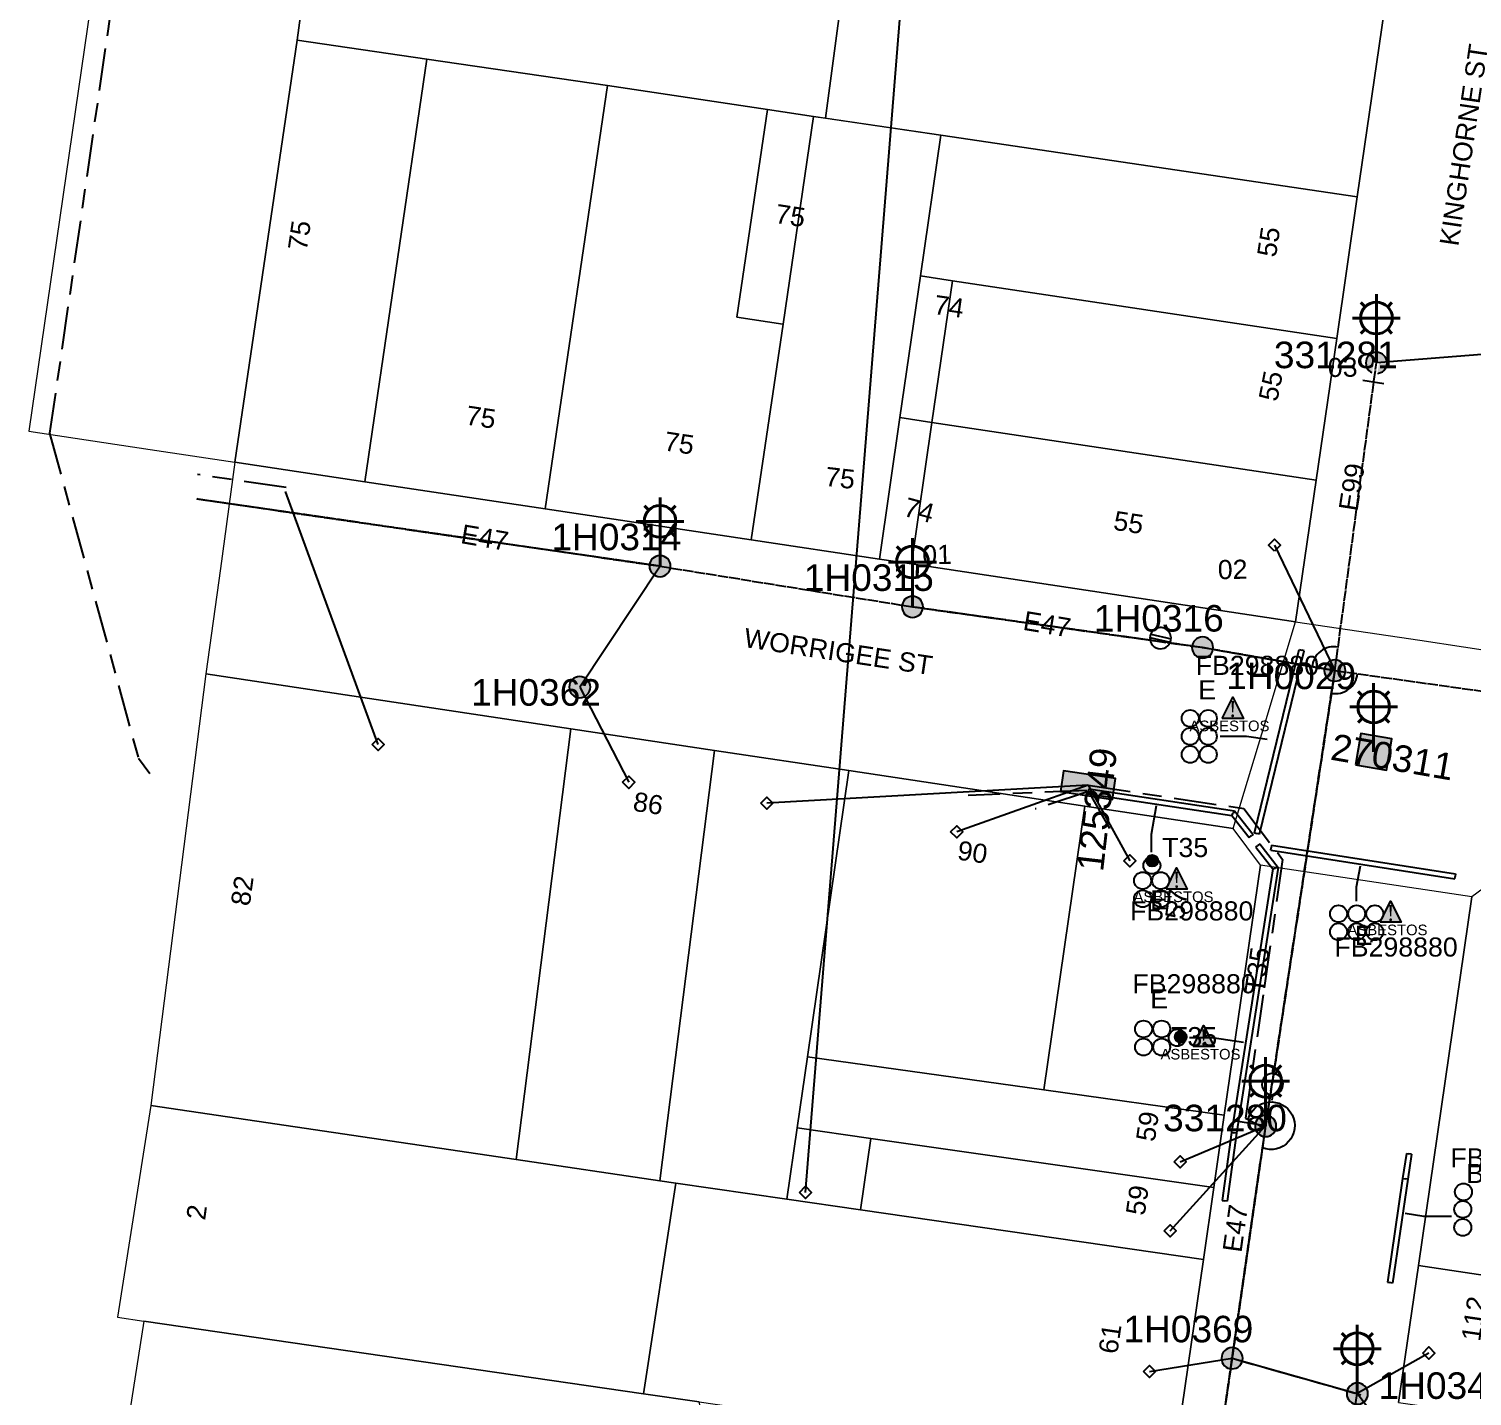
# Model space of a CAD drawing. Header units: metres. Extents: x 280709 to 281347, y 6137535 to 6138306.
# Drawn here: x 280757.7 to 280893.6, y 6137952.8 to 6138081.5 of the extents above; entities that cross this region are included whole.
import ezdxf
from ezdxf.enums import TextEntityAlignment as Align

# ---------------------------------------------------------------- set-up
doc = ezdxf.new("R2010")
doc.units = ezdxf.units.M
for name, pattern in [('Cable Exist OH', [1, 1, 0]), ('Cable Exist UG', [8.2, 4, -1.2, 1.8, -1.2]), ('DASHED', [0.75, 0.5, -0.25])]:
    doc.linetypes.add(name, pattern=pattern)
doc.layers.get('0').update_dxf_attribs({"color": 6})
for name, color, linetype in [('_User DUCT CONFIGS', 7, 'Continuous'), ('Duct_SP_EXT', 7, 'Continuous'), ('Equip_SP_LV_EXT', 7, 'Continuous'), ('Equip_SP_SL_EXT', 7, 'Continuous'), ('Mains_LV_EXT', 7, 'Continuous'), ('Mains_SL_EXT', 7, 'Continuous'), ('Services_SP_EXT', 7, 'Continuous'), ('SupportsOH_SP_TR_HV_LV_SL_EXT', 7, 'Continuous'), ('SupportsUG_SP_LV_EXT', 7, 'Continuous'), ('SupportsUG_SP_LV_SL_EXT', 7, 'Continuous'), ('Trench_SP_EXT', 7, 'Continuous')]:
    doc.layers.add(name, color=color, linetype=linetype)
for name, color, linetype, lineweight in [('Cadastre Buildings_SP_EXT', 9, 'Continuous', 5), ('Cadastre Land Parcels_SP_EXT', 9, 'Continuous', 5), ('Cadastre Roads_SP_EXT', 9, 'Continuous', 5)]:
    doc.layers.add(name, color=color, linetype=linetype, lineweight=lineweight)
doc.layers.add('UNKNOWN_FEATURES', color=1, linetype='DASHED', plot=False)
doc.styles.add('COLUMN_LABEL', font='arial.ttf')
doc.styles.add('iecARIAL', font='arial.ttf', dxfattribs={"height": 2})
doc.styles.add('iecNAME', font='times.ttf')
doc.styles.add('POLE_LABEL', font='arial.ttf')
doc.styles.get("Standard").update_dxf_attribs({"font": 'arial.ttf'})

# ---------------------------------------------------------------- blocks, each defined once
blk = doc.blocks.new('COLUMN_EXT')
blk.add_hatch(color=256).paths.add_polyline_path([(-1.49, 1.48), (-1.49, -1.49), (1.48, -1.49), (1.48, 1.48)])
blk.add_lwpolyline([(-1.49, -1.49), (1.48, -1.49), (1.48, 1.48), (-1.49, 1.48)], close=True)
for tag, height, style, flags, p in [('ASSET_NUM', 2.5, 'COLUMN_LABEL', 8, (2, 2)), ('STRUCTURE_PLANT_NUMBER', 0.2, 'POLE_LABEL', 9, (1.81, 0.03)), ('STREET_CODE', 0.2, 'COLUMN_LABEL', 9, (1.81, -0.2))]:
    blk.add_attdef(tag, text='', height=height, dxfattribs=dict(style=style, flags=flags)).set_placement(p, align=Align.MIDDLE_LEFT)
at = {"flags": 9}
for tag, p in [('COLUMN_TYPE', (1.81, -0.4)), ('OWNED_BY', (1.81, -0.6)), ('STATE', (1.81, -0.8)), ('USAGE', (1.81, -1)), ('LEGEND', (1.81, -1.2)), ('LOCATION', (1.81, -1.4)), ('STREETNAME', (1.81, -1.6)), ('SUBURB', (1.81, -1.8)), ('NOTES', (1.81, -2))]:
    blk.add_attdef(tag, text='', height=0.2, dxfattribs=at).set_placement(p, align=Align.MIDDLE_LEFT)
at = {"flags": 1}
blk.add_attdef('Z', (1.81, -2.35), '', height=0.2, dxfattribs=at)
blk = doc.blocks.new('PILLAR_EXT')
blk.add_hatch(color=256).paths.add_polyline_path([(-2.475, 0.99), (-2.475, -0.99), (2.475, -0.99), (2.475, 0.99)])
blk.add_lwpolyline([(-2.475, -0.99), (2.475, -0.99), (2.475, 0.99), (-2.475, 0.99)], close=True)
at = {"style": 'iecARIAL', "flags": 8}
blk.add_attdef('ASSET_NUM', (1.5, 3.5), '', height=2.5, dxfattribs=at)
for tag, p, flags in [('OWNED_BY', (0, -0.2), 9), ('STATE', (0, -0.4), 9), ('SUPPORT_TYPE', (0, -0.6), 9), ('USAGE', (0, -0.8), 9), ('LEGEND', (0, -1), 9), ('LOCATION', (0, -1.2), 9), ('NOTES', (0, -1.4), 9), ('STREETNAME', (0, -1.8), 9), ('SUBURB', (0, -2), 1), ('PARENT', (0, -1.6), 9)]:
    blk.add_attdef(tag, p, '', height=0.2, dxfattribs=dict(flags=flags))
blk = doc.blocks.new('DUCT_EXT')
blk.add_circle((0, 0.8), 0.8)
at = {"flags": 1}
blk.add_attdef('Z', (0, 0), '', height=0.2, dxfattribs=at)
at = {"flags": 9}
for tag, p in [('DUCT_CODE', (0, 0)), ('XSECT_TYPE', (0, -0.2)), ('STATE', (0, -0.6)), ('FB_REFERENCE', (0, -0.4)), ('NOTES', (0, -0.8))]:
    blk.add_attdef(tag, text='', height=0.2, dxfattribs=at).set_placement(p, align=Align.MIDDLE_LEFT)
blk = doc.blocks.new('LV_OH_LINKS_OPEN_EXT')
for p, q in [((-0.17, 4.97), (-0.17, 5.46)), ((0.17, 4.97), (0.17, 5.46)), ((-0.17, 3), (-0.17, 2.5)), ((0.17, 3), (0.17, 2.5))]:
    blk.add_line(p, q)
blk.add_lwpolyline([(0, 2.99, 1), (0, 4.98, 1)], format="xyb", close=True)
at = {"flags": 9}
for tag, p in [('ACTUAL_STATUS', (0, 0)), ('CONSTRUCTED_VOLTAGE', (0, -0.2)), ('OPERATING_VOLTAGE', (0, -0.6)), ('ORIENTATION', (0, -0.8)), ('OWNED_BY', (0, -1)), ('STATE', (0, -1.2)), ('SWITCH_TYPE', (0, -1.4)), ('NO_PHASES', (0, -0.4)), ('USAGE', (0, -1.6)), ('LEGEND', (0, -1.8)), ('NOTES', (0, -2))]:
    blk.add_attdef(tag, text='', height=0.2, dxfattribs=at).set_placement(p, align=Align.MIDDLE_LEFT)
at = {"flags": 1}
blk.add_attdef('Z', (0, 0), '', height=0.2, dxfattribs=at)
blk = doc.blocks.new('LV_OH_LINKS_CLOSED_EXT')
for p, q in [((-0.17, 4.97), (-0.17, 3)), ((0.17, 4.97), (0.17, 3))]:
    blk.add_line(p, q)
blk.add_lwpolyline([(0, 2.99, 1), (0, 4.98, 1)], format="xyb", close=True)
at = {"flags": 9}
for tag, p in [('ACTUAL_STATUS', (0, 0)), ('CONSTRUCTED_VOLTAGE', (0, -0.2)), ('OPERATING_VOLTAGE', (0, -0.6)), ('ORIENTATION', (0, -0.8)), ('OWNED_BY', (0, -1)), ('STATE', (0, -1.2)), ('SWITCH_TYPE', (0, -1.4)), ('NO_PHASES', (0, -0.4)), ('USAGE', (0, -1.6)), ('NOTES', (0, -1.8))]:
    blk.add_attdef(tag, text='', height=0.2, dxfattribs=at).set_placement(p, align=Align.MIDDLE_LEFT)
at = {"flags": 1}
blk.add_attdef('Z', (0, 0), '', height=0.2, dxfattribs=at)
blk = doc.blocks.new('SL_LANTERN_EXT')
at = {"lineweight": 40}
for p, q in [((-1.46, 5.68), (-1.06, 5.28)), ((0, 1.97), (0, 6.47)), ((1.46, 5.68), (1.06, 5.28)), ((-2.25, 4.22), (2.25, 4.22)), ((-1.46, 2.76), (-1.06, 3.16)), ((0, 0), (0, 2.72)), ((1.46, 2.76), (1.06, 3.16))]:
    blk.add_line(p, q, dxfattribs=at)
blk.add_circle((0, 4.22), 1.5, dxfattribs=at)
at = {"style": 'iecARIAL', "flags": 9}
blk.add_attdef('ASSET_NUM', (1.5, 1.5), '', height=2.5, dxfattribs=at)
for tag, p, height, flags in [('CONSTRUCTED_VOLTAGE', (0.98, -0.65), 0.2, 9), ('CONTROL_TYPE', (0.98, -0.85), 0.2, 9), ('LANTERN_PURPOSE', (0.98, -1.05), 0.2, 9), ('LANTERN_TYPE', (0.98, -1.25), 0.2, 9), ('NO_PHASES', (0.98, -1.45), 0.2, 9), ('LNUMBER', (2.18, -3.25), 2.5, 8), ('OPERATING_VOLTAGE', (0.98, -1.65), 0.2, 9), ('ORIENTATION', (0.98, -1.85), 0.2, 9), ('OWNED_BY', (0.98, -2.05), 0.2, 9), ('STATE', (0.98, -2.25), 0.2, 9), ('USAGE', (0.98, -2.45), 0.2, 9), ('CEXIST', (0.98, -2.65), 0.2, 9), ('CNEW', (0.98, -2.85), 0.2, 9), ('CNUMBER', (0.98, -3.05), 0.2, 9), ('CREMOVE', (0.98, -3.25), 0.2, 9), ('CREPLACE', (0.98, -3.45), 0.2, 9), ('LKINGHEIGHT', (0.98, -3.65), 0.2, 9), ('LBRACKET', (0.98, -3.85), 0.2, 9), ('LBRACKETVOCAB', (0.98, -4.05), 0.2, 9), ('LCATEGORY', (0.98, -4.25), 0.2, 9), ('LCHARGE1', (0.98, -4.45), 0.2, 9), ('LCHARGE1PERCENT', (0.98, -4.65), 0.2, 9), ('LCHARGE2', (0.98, -4.85), 0.2, 9), ('LCHARGE2PERCENT', (0.98, -5.05), 0.2, 9), ('LCHARGE3', (0.98, -5.25), 0.2, 9), ('LCHARGE3PERCENT', (0.98, -5.45), 0.2, 9), ('LEXIST', (0.98, -5.65), 0.2, 9), ('LLAMP', (0.98, -5.85), 0.2, 9), ('LLAMPVOCAB', (0.98, -6.05), 0.2, 9), ('LMAST', (0.98, -6.25), 0.2, 9), ('LMASTVOCAB', (0.98, -6.45), 0.2, 9), ('LNEW', (0.98, -6.65), 0.2, 9), ('LANTNUMBER', (0.98, -6.85), 0.2, 9), ('LOUTREACH', (0.98, -7.25), 0.2, 9), ('LOUTREACHVOCAB', (0.98, -7.45), 0.2, 9), ('LRATECODE', (0.98, -7.65), 0.2, 9), ('LREMOVE', (0.98, -7.85), 0.2, 9), ('LREPLACE', (0.98, -8.05), 0.2, 9), ('LTYPE', (0.98, -8.25), 0.2, 9), ('STREETNAME', (0.98, -9.25), 0.2, 9), ('SUBURB', (0.98, -9.45), 0.2, 1), ('LTYPEVOCAB', (0.98, -8.45), 0.2, 9), ('LEGEND', (0.98, -8.65), 0.2, 9), ('LOCATION', (0.98, -8.85), 0.2, 9), ('NOTES', (0.98, -9.05), 0.2, 9)]:
    blk.add_attdef(tag, p, '', height=height, dxfattribs=dict(flags=flags))
blk = doc.blocks.new('CCP_EXT')
at = {"flags": 9}
for tag, p in [('LEGEND', (0, -1.4)), ('STATE', (0, -1.8)), ('LIFE_SUPPORT', (0, -1.6)), ('NOTES', (0, -2))]:
    blk.add_attdef(tag, text='', height=0.2, dxfattribs=at).set_placement(p, align=Align.MIDDLE_LEFT)
blk.add_wipeout([(0, 0.57), (0.57, 0), (0, -0.57), (-0.57, 0)])
blk.add_lwpolyline([(-0.57, 0), (0, 0.57), (0.57, 0), (0, -0.57), (-0.57, 0)])
at = {"flags": 1}
blk.add_attdef('Z', (0, 0), '', height=0.2, dxfattribs=at)
at = {"flags": 9}
for tag, p in [('CCP_TYPE', (0, 0)), ('CONSTRUCTED_VOLTAGE', (0, -0.2)), ('OPERATING_VOLTAGE', (0, -0.6)), ('ORIENTATION', (0, -0.8)), ('OWNED_BY', (0, -1)), ('NO_PHASES', (0, -0.4)), ('USAGE', (0, -1.2))]:
    blk.add_attdef(tag, text='', height=0.2, dxfattribs=at).set_placement(p, align=Align.MIDDLE_LEFT)
blk = doc.blocks.new('POLE_EXT')
blk.add_hatch(color=256).paths.add_polyline_path([(-1, 0, 1), (1, 0, 1)])
blk.add_lwpolyline([(-1, 0, 1), (1, 0, 1)], format="xyb", close=True)
for tag, height, flags, p in [('pNumber', 2.5, 8, (-17.84, 2.07)), ('OWNED_BY', 0.2, 9, (1.35, -0.4)), ('SPECIAL_USE', 0.2, 9, (1.35, -0.8)), ('STATE', 0.2, 9, (1.35, -1)), ('cLV', 0.2, 9, (1.35, -1.4)), ('PARENT', 0.2, 9, (1.35, -0.6)), ('USAGE', 0.2, 9, (1.35, -1.2)), ('hDepth', 0.2, 9, (1.35, -1.6)), ('hDia', 0.2, 9, (1.35, -1.8)), ('cHV', 0.2, 9, (1.35, -2)), ('LBRACKET', 0.2, 9, (1.35, -2.2)), ('LExisting', 0.2, 9, (1.35, -2.4)), ('LANTNUMBER', 0.2, 9, (1.35, -2.6)), ('LOther', 0.2, 9, (1.35, -2.8)), ('cLinedev', 0.2, 9, (1.35, -3.4)), ('pExisting', 0.2, 9, (1.35, -3.8)), ('LRemove', 0.2, 9, (1.35, -3)), ('LEGEND', 0.2, 9, (1.35, -3.2)), ('LOCATION', 0.2, 9, (1.35, -3.6)), ('PFNUMBER', 0.2, 9, (1.35, -4)), ('pFooting', 0.2, 9, (1.35, -4.4)), ('pNew', 0.2, 9, (1.35, -4.6)), ('pRelocate', 0.2, 9, (1.35, -5)), ('pRemove', 0.2, 9, (1.35, -5.2)), ('pReplace', 0.2, 9, (1.35, -5.4)), ('NEWPFNUMBER', 0.2, 9, (1.35, -4.2)), ('pStay', 0.2, 9, (1.35, -5.6)), ('pType', 0.2, 9, (1.35, -5.8)), ('cspan', 0.2, 9, (1.35, -6)), ('STREETNAME', 0.2, 9, (1.35, -6.2)), ('SUBURB', 0.2, 9, (1.35, -6.4)), ('NOTES', 0.2, 9, (1.35, -6.6)), ('MAINTAINED_BY', 0.2, 9, (1.36, -6.81)), ('OPERATED_BY', 0.2, 9, (1.36, -7.01))]:
    blk.add_attdef(tag, text='', height=height, dxfattribs=dict(flags=flags)).set_placement(p, align=Align.MIDDLE_LEFT)
at = {"style": 'POLE_LABEL'}
for tag, height, flags, p in [('ASSET_NUM', 2.5, 8, (2, 2)), ('STRUCTURE_PLANT_NUMBER', 0.2, 9, (1.35, 0.03)), ('STREET_CODE', 0.2, 9, (1.35, -0.2))]:
    blk.add_attdef(tag, text='', height=height, dxfattribs=dict(at, flags=flags)).set_placement(p, align=Align.MIDDLE_LEFT)
at = {"flags": 1}
blk.add_attdef('Z', (1.35, -7.33), '', height=0.2, dxfattribs=at)
blk = doc.blocks.new('WARNING_FEATURE_EXT')
h = blk.add_hatch(color=2)
h.dxf.hatch_style = 1
h.paths.add_polyline_path([(0, 1.99), (-0.99, 0), (1, 0)])
at = {"color": 18, "true_color": 0x000000}
blk.add_lwpolyline([(-0.99, 0), (0, 1.99), (1, 0)], close=True, dxfattribs=at)
at = {"color": 18, "true_color": 0x000000, "insert": (0, 0.87), "char_height": 1.5, "attachment_point": 5, "line_spacing_factor": 1.5, "style": 'iecNAME'}
blk.add_mtext_dynamic_manual_height_columns('!', width=1.5, gutter_width=4, heights=[0], dxfattribs=at)
at = {"color": 2, "flags": 1}
for tag, p in [('STATE', (1.19, 2.01)), ('HAZMAT_ID', (1.19, 0.72))]:
    blk.add_attdef(tag, p, '', height=0.8, dxfattribs=at)
at = {"color": 2}
blk.add_attdef('WARNING_TYPE', text='', height=1, dxfattribs=at).set_placement((-4.07, -1.22), (4.88, -1.22), align=Align.ALIGNED)
at = {"color": 2, "flags": 1}
blk.add_attdef('WARNING_DESC', text='', height=0.8, dxfattribs=at).set_placement((1.19, -0.56), align=Align.MIDDLE_CENTER)
blk = doc.blocks.new('End Shackle_EXT')
at = {"flags": 9}
for tag, p in [('STATE', (0, -1.2)), ('USAGE', (0, -1.4)), ('NOTES', (0, -1.6))]:
    blk.add_attdef(tag, text='', height=0.2, dxfattribs=at).set_placement(p, align=Align.MIDDLE_LEFT)
blk.add_wipeout([(0, 0.25), (1.81, 0.25), (1.82, -0.25), (0, -0.25)])
blk.add_line((1.81, -1), (1.81, 1))
at = {"flags": 1}
blk.add_attdef('Z', (0, 0), '', height=0.2, dxfattribs=at)
at = {"flags": 9}
for tag, p in [('CONNECTOR_TYPE', (0, 0)), ('CONSTRUCTED_VOLTAGE', (0, -0.2)), ('OPERATING_VOLTAGE', (0, -0.6)), ('ORIENTATION', (0, -0.8)), ('OWNED_BY', (0, -1)), ('NO_PHASES', (0, -0.4))]:
    blk.add_attdef(tag, text='', height=0.2, dxfattribs=at).set_placement(p, align=Align.MIDDLE_LEFT)
blk = doc.blocks.new('CABLE_LARGE_EXT')
h = blk.add_hatch(color=256)
edge = h.paths.add_edge_path()
edge.add_arc((0, 0.55), 0.55, 0, 360)
blk.add_circle((0, 0.55), 0.55)
at = {"flags": 1}
blk.add_attdef('Z', (0, 0), '', height=0.2, dxfattribs=at)
at = {"flags": 9}
for tag, p in [('COND_CODE', (0, 0)), ('STATE', (0, -0.4)), ('XSECT_SIZE', (0, -0.6)), ('FB_REFERENCE', (0, -0.2)), ('NOTES', (0, -0.8))]:
    blk.add_attdef(tag, text='', height=0.2, dxfattribs=at).set_placement(p, align=Align.MIDDLE_LEFT)

msp = doc.modelspace()

# ---------------------------------------------------------------- linework, layer by layer
at = {"layer": '_User DUCT CONFIGS'}
for points in [[(280869.87, 6138014.91), (280872.34, 6138014.91), (280874.28, 6138014.62)], [(280863.4, 6138003.98), (280863.4, 6138005.69), (280863.85, 6138008.38)], [(280882.69, 6137999.37), (280882.69, 6138000.73), (280883.06, 6138002.71)], [(280866.98, 6137986.54), (280869.11, 6137986.54), (280872.04, 6137986.09)], [(280891.64, 6137969.7), (280889.04, 6137969.7), (280887.29, 6137969.97)]]:
    msp.add_lwpolyline(points, dxfattribs=at)
at = {"layer": 'Cadastre Land Parcels_SP_EXT', "linetype": 'Continuous'}
for points in [[(280837.35, 6138107.87), (280787.58, 6138115.23), (280786.88, 6138110.8), (280785.44, 6138100.64), (280784.37, 6138090.93), (280782.95, 6138080.46), (280795.17, 6138078.67), (280812.16, 6138076.19), (280827.23, 6138073.92), (280831.58, 6138073.27), (280832.71, 6138073.1), (280837.35, 6138107.87)], [(280887.8, 6138100.42), (280865.16, 6138103.76), (280859.13, 6138104.65), (280837.35, 6138107.87), (280832.71, 6138073.1), (280843.56, 6138071.49), (280882.76, 6138065.69), (280887.8, 6138100.42)], [(280795.17, 6138078.67), (280782.95, 6138080.46), (280777.1, 6138040.71), (280789.32, 6138038.87), (280795.17, 6138078.67)], [(280812.16, 6138076.19), (280795.17, 6138078.67), (280789.32, 6138038.87), (280806.29, 6138036.32), (280812.16, 6138076.19)], [(280824.35, 6138054.36), (280827.23, 6138073.92), (280812.16, 6138076.19), (280806.29, 6138036.32), (280825.71, 6138033.4), (280828.7, 6138053.71), (280828.69, 6138053.71), (280824.35, 6138054.36)], [(280828.7, 6138053.71), (280831.58, 6138073.27), (280827.23, 6138073.92), (280824.35, 6138054.36), (280828.69, 6138053.71), (280828.7, 6138053.71)], [(280839.71, 6138044.92), (280841.64, 6138058.25), (280843.56, 6138071.49), (280831.58, 6138073.27), (280828.7, 6138053.71), (280825.71, 6138033.4), (280837.77, 6138031.59), (280839.71, 6138044.92)], [(280882.76, 6138065.69), (280843.56, 6138071.49), (280841.64, 6138058.25), (280844.65, 6138057.8), (280880.83, 6138052.36), (280882.76, 6138065.69)], [(280844.65, 6138057.8), (280841.64, 6138058.25), (280839.71, 6138044.92), (280842.72, 6138044.46), (280844.65, 6138057.8)], [(280880.83, 6138052.36), (280844.65, 6138057.8), (280842.72, 6138044.46), (280878.9, 6138039.02), (280880.83, 6138052.36)], [(280842.72, 6138044.46), (280839.71, 6138044.92), (280837.77, 6138031.59), (280840.79, 6138031.13), (280842.72, 6138044.46)], [(280878.9, 6138039.02), (280842.72, 6138044.46), (280840.79, 6138031.13), (280876.96, 6138025.69), (280878.9, 6138039.02)], [(280808.71, 6138015.61), (280774.35, 6138020.77), (280769.19, 6137980.15), (280803.58, 6137975.06), (280808.71, 6138015.61)], [(280822.25, 6138013.57), (280808.71, 6138015.61), (280803.58, 6137975.06), (280817.09, 6137973.06), (280822.25, 6138013.57)], [(280857.12, 6138008.33), (280834.9, 6138011.67), (280831, 6137984.72), (280853.25, 6137981.6), (280857.12, 6138008.33)], [(280873.66, 6138002.76), (280871.08, 6138006.23), (280857.12, 6138008.33), (280853.25, 6137981.6), (280870.25, 6137979.23), (280873.66, 6138002.76)], [(280985, 6137950.59), (280986.57, 6137983.82), (280984.22, 6137989.25), (280948.24, 6137994.65), (280941.48, 6137995.66), (280897, 6138002.34), (280893.56, 6137999.77), (280888.53, 6137965.07), (280938.73, 6137957.54), (280936.89, 6137945), (280983.27, 6137938.36), (280985, 6137950.59)], [(280870.25, 6137979.23), (280853.25, 6137981.6), (280831, 6137984.72), (280830.03, 6137978.02), (280836.96, 6137977.04), (280869.27, 6137972.43), (280870.25, 6137979.23)], [(280818.62, 6137972.84), (280817.09, 6137973.06), (280803.58, 6137975.06), (280769.19, 6137980.15), (280766.05, 6137960.2), (280768.53, 6137959.84), (280815.55, 6137952.99), (280818.62, 6137972.84)], [(280836.96, 6137977.04), (280830.03, 6137978.02), (280829.06, 6137971.33), (280835.99, 6137970.32), (280836.96, 6137977.04)], [(280869.27, 6137972.43), (280836.96, 6137977.04), (280835.99, 6137970.32), (280868.28, 6137965.64), (280869.27, 6137972.43)], [(280868.28, 6137965.64), (280835.99, 6137970.32), (280829.06, 6137971.33), (280818.62, 6137972.84), (280815.55, 6137952.99), (280820.79, 6137952.23), (280865.4, 6137945.73), (280868.28, 6137965.64)], [(280938.73, 6137957.54), (280888.53, 6137965.07), (280886.66, 6137952.18), (280936.46, 6137945.06), (280936.89, 6137945), (280938.73, 6137957.54)], [(280860.33, 6137910.76), (280828.88, 6137915.33), (280820.79, 6137952.23), (280815.55, 6137952.99), (280768.53, 6137959.84), (280765.42, 6137939.94), (280762.52, 6137919.91), (280806.31, 6137913.55), (280859.62, 6137905.81), (280860.33, 6137910.76)]]:
    msp.add_lwpolyline(points, close=True, dxfattribs=at)
at = {"layer": 'Cadastre Roads_SP_EXT', "linetype": 'Continuous'}
for points in [[(280809.63, 6138158.64), (280811.68, 6138173.14), (280812.83, 6138181.22), (280813.39, 6138185.21), (280792.97, 6138187.02), (280778.84, 6138189.54), (280775.05, 6138163.46), (280772.17, 6138143.58), (280768.73, 6138119.81), (280757.69, 6138043.63), (280769.1, 6138041.91), (280777.1, 6138040.71), (280782.95, 6138080.46), (280784.37, 6138090.93), (280785.44, 6138100.64), (280786.88, 6138110.8), (280787.58, 6138115.23), (280788.37, 6138120.52), (280803.47, 6138118.25), (280809.63, 6138158.64)], [(280899.75, 6138042.55), (280902.51, 6138061.62), (280903.61, 6138069.19), (280903.81, 6138070.55), (280905.27, 6138080.66), (280906.41, 6138088.55), (280907.11, 6138093.33), (280895.9, 6138097.44), (280887.8, 6138100.42), (280882.76, 6138065.69), (280880.83, 6138052.36), (280878.9, 6138039.02), (280876.96, 6138025.69), (280888.66, 6138023.94), (280896.87, 6138022.71), (280899.75, 6138042.55)]]:
    msp.add_lwpolyline(points, close=True, dxfattribs=at)
at = {"layer": 'Duct_SP_EXT'}
for p, q in [((280873.09, 6138005.82), (280877.31, 6138023.06)), ((280873.55, 6138005.7), (280877.78, 6138022.95)), ((280877.31, 6138023.06), (280877.54, 6138023)), ((280877.78, 6138022.95), (280877.54, 6138023)), ((280857.43, 6138009.48), (280857.46, 6138009.71)), ((280857.5, 6138009.95), (280857.46, 6138009.71)), ((280857.5, 6138009.95), (280871.22, 6138007.88)), ((280857.43, 6138009.48), (280870.96, 6138007.44)), ((280870.96, 6138007.44), (280871.09, 6138007.66)), ((280870.96, 6138007.44), (280872.58, 6138005.37)), ((280871.22, 6138007.88), (280871.09, 6138007.66)), ((280871.22, 6138007.88), (280872.96, 6138005.66)), ((280872.96, 6138005.66), (280872.77, 6138005.52)), ((280873.09, 6138005.82), (280873.32, 6138005.76)), ((280873.55, 6138005.7), (280873.32, 6138005.76)), ((280872.58, 6138005.37), (280872.77, 6138005.52)), ((280873.23, 6138004.47), (280873.42, 6138004.61)), ((280873.23, 6138004.47), (280874.82, 6138002.42)), ((280873.6, 6138004.76), (280873.42, 6138004.61)), ((280873.6, 6138004.76), (280875.33, 6138002.56)), ((280874.63, 6138004.17), (280874.67, 6138004.41)), ((280874.7, 6138004.65), (280874.67, 6138004.41)), ((280874.7, 6138004.65), (280892.01, 6138001.95)), ((280874.63, 6138004.17), (280891.94, 6138001.48)), ((280874.82, 6138002.42), (280870.91, 6137977.6)), ((280875.33, 6138002.56), (280871.39, 6137977.54)), ((280874.82, 6138002.42), (280875.08, 6138002.49)), ((280875.33, 6138002.56), (280875.08, 6138002.49)), ((280891.94, 6138001.48), (280891.97, 6138001.71)), ((280892.01, 6138001.95), (280891.97, 6138001.71)), ((280870.91, 6137977.6), (280870.05, 6137971.18)), ((280871.39, 6137977.54), (280870.52, 6137971.12)), ((280870.91, 6137977.6), (280871.15, 6137977.57)), ((280871.39, 6137977.54), (280871.15, 6137977.57)), ((280887.39, 6137975.62), (280887.04, 6137973.27)), ((280887.39, 6137975.62), (280887.63, 6137975.59)), ((280887.87, 6137975.55), (280887.52, 6137973.2)), ((280887.87, 6137975.55), (280887.63, 6137975.59)), ((280887.04, 6137973.27), (280885.6, 6137963.49)), ((280887.52, 6137973.2), (280886.07, 6137963.42)), ((280887.04, 6137973.27), (280887.04, 6137973.27)), ((280887.04, 6137973.27), (280887.28, 6137973.24)), ((280887.04, 6137973.27), (280887.28, 6137973.24)), ((280887.52, 6137973.2), (280887.28, 6137973.24)), ((280887.52, 6137973.2), (280887.28, 6137973.24)), ((280887.52, 6137973.2), (280887.52, 6137973.2)), ((280870.05, 6137971.18), (280870.28, 6137971.15)), ((280870.52, 6137971.12), (280870.28, 6137971.15)), ((280885.6, 6137963.49), (280885.84, 6137963.46)), ((280886.07, 6137963.42), (280885.84, 6137963.46))]:
    msp.add_line(p, q, dxfattribs=at)
at = {"layer": 'Mains_LV_EXT', "linetype": 'Cable Exist UG'}
msp.add_lwpolyline([(280774.24, 6138144.18), (280777.85, 6138141.62), (280777.06, 6138136.22), (280773.23, 6138136.73), (280773.09, 6138136.48), (280759.65, 6138043.43), (280768, 6138012.83), (280769.09, 6138011.39)], dxfattribs=at)
at = {"layer": 'Mains_LV_EXT', "linetype": 'Cable Exist OH'}
for points in [[(280773.52, 6138037.25), (280817.12, 6138030.92)], [(280817.12, 6138030.92), (280840.89, 6138027.09)], [(280840.89, 6138027.09), (280868.2, 6138023.26)], [(280868.2, 6138023.26), (280880.66, 6138021.09)], [(280880.66, 6138021.09), (280874.14, 6137978.21)], [(280880.66, 6138021.09), (280902.1, 6138018.09)], [(280874.14, 6137978.21), (280870.98, 6137956.34)]]:
    msp.add_lwpolyline(points, dxfattribs=at)
at = {"layer": 'Mains_LV_EXT', "linetype": 'Continuous'}
for points in [[(280880.98, 6138023.3, 0.44854), (280878.51, 6138021.42)], [(280880.33, 6138018.94, 0.422717), (280882.8, 6138020.78)], [(280872.48, 6137978.81, -2.613848), (280873.84, 6137976.15)]]:
    msp.add_lwpolyline(points, format="xyb", dxfattribs=at)
at = {"layer": 'Mains_SL_EXT', "linetype": 'Cable Exist OH'}
for points in [[(280817.12, 6138030.92), (280773.52, 6138037.25)], [(280817.12, 6138030.92), (280840.89, 6138027.09)], [(280880.66, 6138021.09), (280868.2, 6138023.26), (280840.89, 6138027.09)], [(280874.14, 6137978.21), (280880.66, 6138021.09)], [(280880.66, 6138021.09), (280902.1, 6138018.09), (280942.93, 6138011.88)], [(280870.98, 6137956.34), (280874.14, 6137978.21)], [(280870.98, 6137956.34), (280883.1, 6137952.9)]]:
    msp.add_lwpolyline(points, dxfattribs=at)
at = {"layer": 'Services_SP_EXT'}
for points in [[(280904.01, 6138051.61), (280884.57, 6138050.06)], [(280817.12, 6138030.92), (280809.56, 6138019.53)], [(280870.98, 6137956.34), (280882.77, 6137953.01)], [(280879.77, 6137932.79), (280882.77, 6137953.01)], [(280887.94, 6137946.18), (280882.77, 6137953.01)]]:
    msp.add_lwpolyline(points, dxfattribs=at)
at = {"layer": 'Trench_SP_EXT', "linetype": 'Cable Exist UG'}
for points in [[(280781.92, 6138038.32), (280773.56, 6138039.55)], [(280857.34, 6138009.8), (280846.13, 6138009.33)], [(280857.46, 6138009.71), (280852.45, 6138008.06)], [(280857.46, 6138009.71), (280859.85, 6138005.5)], [(280874.14, 6137978.21), (280871.32, 6137978.66)]]:
    msp.add_lwpolyline(points, dxfattribs=at)

# ---------------------------------------------------------------- block references
at = {"layer": '_User DUCT CONFIGS', "rotation": 90}
for p in [(280867.84, 6138016.59), (280869.54, 6138016.59), (280867.84, 6138014.89), (280869.54, 6138014.89), (280867.84, 6138013.19), (280869.54, 6138013.19)]:
    msp.add_blockref('DUCT_EXT', p, dxfattribs=at)
at = {"layer": '_User DUCT CONFIGS'}
for name, p in [('DUCT_EXT', (280863.43, 6138001.94)), ('CABLE_LARGE_EXT', (280863.46, 6138002.63)), ('DUCT_EXT', (280862.56, 6138000.51)), ('DUCT_EXT', (280864.26, 6138000.51)), ('DUCT_EXT', (280862.56, 6137998.81)), ('DUCT_EXT', (280864.26, 6137998.81)), ('DUCT_EXT', (280881.01, 6137997.39)), ('DUCT_EXT', (280882.71, 6137997.39)), ('DUCT_EXT', (280884.41, 6137997.39)), ('DUCT_EXT', (280881.01, 6137995.69)), ('DUCT_EXT', (280882.71, 6137995.69)), ('DUCT_EXT', (280884.41, 6137995.69)), ('DUCT_EXT', (280862.65, 6137986.54)), ('DUCT_EXT', (280864.35, 6137986.54)), ('DUCT_EXT', (280865.82, 6137985.71)), ('CABLE_LARGE_EXT', (280866.15, 6137986.05)), ('DUCT_EXT', (280862.65, 6137984.84)), ('DUCT_EXT', (280864.35, 6137984.84)), ('DUCT_EXT', (280892.76, 6137971.2)), ('DUCT_EXT', (280892.7, 6137969.56)), ('DUCT_EXT', (280892.7, 6137967.86))]:
    msp.add_blockref(name, p, dxfattribs=at)
at = {"layer": 'Duct_SP_EXT'}
ref = msp.add_blockref('WARNING_FEATURE_EXT', (280871.04, 6138016.59), dxfattribs=at)
ref.add_attrib('WARNING_TYPE', 'ASBESTOS', (280866.97, 6138015.38), dxfattribs={"layer": '0', "color": 2, "height": 1})
ref = msp.add_blockref('WARNING_FEATURE_EXT', (280885.91, 6137997.39), dxfattribs=at)
ref.add_attrib('WARNING_TYPE', 'ASBESTOS', (280881.85, 6137996.17), dxfattribs={"layer": '0', "color": 2, "height": 1})
ref = msp.add_blockref('WARNING_FEATURE_EXT', (280868.3, 6137985.68), dxfattribs=at)
ref.add_attrib('WARNING_TYPE', 'ASBESTOS', (280864.24, 6137984.47), dxfattribs={"layer": '0', "color": 2, "height": 1})
at = {"layer": 'Equip_SP_LV_EXT'}
for name, p, rotation in [('LV_OH_LINKS_CLOSED_EXT', (280868.12, 6138023.24), 76.93604586956253), ('LV_OH_LINKS_OPEN_EXT', (280874.14, 6137978.21), 350.6846520720385)]:
    msp.add_blockref(name, p, dxfattribs=dict(at, rotation=rotation))
at = {"layer": 'Equip_SP_SL_EXT'}
for p in [(280884.57, 6138050.06), (280817.12, 6138030.92), (280817.12, 6138030.92), (280840.89, 6138027.09), (280884.31, 6138013.44), (280884.31, 6138013.44), (280884.31, 6138013.44), (280874.14, 6137978.21), (280882.77, 6137953.01)]:
    msp.add_blockref('SL_LANTERN_EXT', p, dxfattribs=at)
at = {"layer": 'Services_SP_EXT'}
msp.add_blockref('CCP_EXT', (280827.18, 6138008.61), dxfattribs=at)
at = {"layer": 'SupportsOH_SP_TR_HV_LV_SL_EXT'}
ref = msp.add_blockref('POLE_EXT', (280884.57, 6138050.06), dxfattribs=at)
ref.add_attrib('ASSET_NUM', '331281', dxfattribs={"layer": '0', "height": 2.5, "style": 'POLE_LABEL'}).set_placement((280886.57, 6138050.81), align=Align.MIDDLE_RIGHT)
ref = msp.add_blockref('POLE_EXT', (280817.12, 6138030.92), dxfattribs=at)
ref.add_attrib('ASSET_NUM', '1H0314', dxfattribs={"layer": '0', "height": 2.5, "style": 'POLE_LABEL'}).set_placement((280819.12, 6138031.67), align=Align.BOTTOM_RIGHT)
ref = msp.add_blockref('POLE_EXT', (280840.89, 6138027.09), dxfattribs=at)
ref.add_attrib('ASSET_NUM', '1H0315', dxfattribs={"layer": '0', "height": 2.5, "style": 'POLE_LABEL'}).set_placement((280842.89, 6138027.84), align=Align.BOTTOM_RIGHT)
ref = msp.add_blockref('POLE_EXT', (280868.2, 6138023.26), dxfattribs=at)
ref.add_attrib('ASSET_NUM', '1H0316', dxfattribs={"layer": '0', "height": 2.5, "style": 'POLE_LABEL'}).set_placement((280870.2, 6138024.01), align=Align.BOTTOM_RIGHT)
ref = msp.add_blockref('POLE_EXT', (280880.66, 6138021.09), dxfattribs=at)
ref.add_attrib('ASSET_NUM', '1H0029', dxfattribs={"layer": '0', "height": 2.5, "style": 'POLE_LABEL'}).set_placement((280882.66, 6138021.84), align=Align.TOP_RIGHT)
ref = msp.add_blockref('POLE_EXT', (280809.56, 6138019.53), dxfattribs=at)
ref.add_attrib('ASSET_NUM', '1H0362', dxfattribs={"layer": '0', "height": 2.5, "style": 'POLE_LABEL'}).set_placement((280811.56, 6138020.28), align=Align.TOP_RIGHT)
ref = msp.add_blockref('POLE_EXT', (280874.14, 6137978.21), dxfattribs=at)
ref.add_attrib('ASSET_NUM', '331280', dxfattribs={"layer": '0', "height": 2.5, "style": 'POLE_LABEL'}).set_placement((280876.14, 6137978.96), align=Align.MIDDLE_RIGHT)
ref = msp.add_blockref('POLE_EXT', (280882.77, 6137953.01), dxfattribs=at)
ref.add_attrib('ASSET_NUM', '1H0345', dxfattribs={"layer": '0', "height": 2.5, "style": 'POLE_LABEL'}).set_placement((280884.77, 6137953.76), align=Align.MIDDLE_LEFT)
at = {"layer": 'SupportsUG_SP_LV_EXT'}
ref = msp.add_blockref('PILLAR_EXT', (280857.42, 6138010.3), dxfattribs=dict(at, rotation=351.466059414106))
ref.add_attrib('ASSET_NUM', '125349', dxfattribs={"layer": '0', "height": 2.5, "rotation": 83.4294, "style": 'iecARIAL'}).set_placement((280858.92, 6138013.8), align=Align.MIDDLE_RIGHT)
at = {"layer": 'SupportsUG_SP_LV_SL_EXT'}
ref = msp.add_blockref('COLUMN_EXT', (280884.31, 6138013.44), dxfattribs=dict(at, rotation=350.2092608185318))
ref.add_attrib('ASSET_NUM', '270311', dxfattribs={"layer": '0', "height": 2.5, "rotation": 350.2093, "style": 'COLUMN_LABEL'}).set_placement((280886.31, 6138014.19), align=Align.TOP_CENTER)

# ---------------------------------------------------------------- texts
at = {"layer": '_User DUCT CONFIGS'}
for s, p in [('FB298880', (280867.56, 6138020.68)), ('E', (280867.8, 6138018.37)), ('T35', (280864.4, 6138003.53)), ('E', (280863.26, 6137998.6)), ('FB298880', (280861.38, 6137997.56)), ('E', (280882.52, 6137995.26)), ('FB298880', (280880.62, 6137994.16)), ('FB298880', (280861.6, 6137990.7)), ('E', (280863.28, 6137989.28)), ('T35', (280865.24, 6137985.72)), ('FB308846', (280891.53, 6137974.31)), ('B', (280893.03, 6137972.84))]:
    msp.add_text(s, height=1.8, dxfattribs=at).set_placement(p)
at = {"layer": 'Cadastre Land Parcels_SP_EXT'}
for s, rotation, p in [('75', 351.3531, (280827.88, 6138063.25)), ('75', 81.6657, (280783.85, 6138060.55)), ('55', 81.4413, (280875.1, 6138059.94)), ('74', 351.8175, (280842.82, 6138054.68)), ('55', 78.4994, (280875.22, 6138046.34)), ('75', 351.4164, (280798.74, 6138044.27)), ('75', 351.4162, (280817.41, 6138041.83)), ('75', 353.4944, (280832.59, 6138038.49)), ('74', 344.7449, (280839.93, 6138035.69)), ('55', 351.1752, (280859.72, 6138034.36)), ('86', 351.4346, (280814.49, 6138007.9)), ('90', 351.4345, (280845.03, 6138003.31)), ('82', 82.1, (280778.48, 6137998.85)), ('57', 81.6496, (280866.43, 6137997.58)), ('59', 81.6495, (280863.7, 6137976.66)), ('59', 81.6502, (280862.74, 6137969.71)), ('2', 82.0998, (280774.28, 6137969.27)), ('112', 81.6136, (280894.33, 6137957.86)), ('61', 81.6496, (280860.17, 6137956.67))]:
    msp.add_text(s, height=1.8, rotation=rotation, dxfattribs=at).set_placement(p)
at = {"layer": 'Cadastre Roads_SP_EXT'}
for s, rotation, p in [('KINGHORNE ST', 81.5581, (280892.28, 6138060.98)), ('WORRIGEE ST', 351.4251, (280824.93, 6138023.32))]:
    msp.add_text(s, height=1.8, rotation=rotation, dxfattribs=at).set_placement(p)
at = {"layer": 'Mains_LV_EXT'}
for s, rotation, p in [('E99', 81.0027, (280882.78, 6138036.02)), ('E47', 350.2758, (280798.26, 6138033.1)), ('E47', 350.5033, (280851.21, 6138024.94)), ('T35', 81.8107, (280873.92, 6137990.61)), ('E47', 82.0252, (280871.86, 6137966.23))]:
    msp.add_text(s, height=1.8, rotation=rotation, dxfattribs=at).set_placement(p)
at = {"layer": 'UNKNOWN_FEATURES'}
for s, p in [('03', (280880.01, 6138048.72)), ('01', (280841.82, 6138031.09)), ('02', (280869.65, 6138029.69))]:
    msp.add_text(s, height=1.8, rotation=1, dxfattribs=at).set_placement(p)

# ---------------------------------------------------------------- next in the draw order: linework, layer by layer
at = {"layer": 'Services_SP_EXT'}
msp.add_lwpolyline([(280857.42, 6138010.3), (280827.18, 6138008.61)], dxfattribs=at)

# ---------------------------------------------------------------- next in the draw order: block references
at = {"layer": 'Mains_LV_EXT', "rotation": 260.9301404735152}
msp.add_blockref('End Shackle_EXT', (280884.57, 6138050.06), dxfattribs=at)
at = {"layer": 'Services_SP_EXT', "rotation": 90.0000000000002}
msp.add_blockref('CCP_EXT', (280874.97, 6138032.9), dxfattribs=at)
at = {"layer": 'Services_SP_EXT'}
for p in [(280790.59, 6138014.12), (280814.17, 6138010.57), (280845.05, 6138005.91), (280861.35, 6138003.17), (280866.09, 6137974.83), (280830.82, 6137971.96), (280865.14, 6137968.33), (280889.51, 6137956.83), (280863.2, 6137955.09)]:
    msp.add_blockref('CCP_EXT', p, dxfattribs=at)

# ---------------------------------------------------------------- next in the draw order: linework, layer by layer
at = {"layer": 'Cadastre Buildings_SP_EXT', "linetype": 'Continuous'}
msp.add_lwpolyline([(280830.03, 6137978.02), (280831, 6137984.72), (280834.9, 6138011.67), (280822.25, 6138013.57), (280817.09, 6137973.06), (280818.62, 6137972.84), (280829.06, 6137971.33), (280830.03, 6137978.02)], close=True, dxfattribs=at)
at = {"layer": 'Cadastre Roads_SP_EXT', "linetype": 'Continuous'}
msp.add_lwpolyline([(280874.08, 6138016.16), (280876.96, 6138025.69), (280840.79, 6138031.13), (280837.77, 6138031.59), (280825.71, 6138033.4), (280806.29, 6138036.32), (280789.32, 6138038.87), (280777.1, 6138040.71), (280775.72, 6138030.71), (280774.35, 6138020.77), (280808.71, 6138015.61), (280822.25, 6138013.57), (280834.9, 6138011.67), (280857.12, 6138008.33), (280871.08, 6138006.23), (280874.08, 6138016.16)], close=True, dxfattribs=at)
msp.add_lwpolyline([(280886.66, 6137952.18), (280888.53, 6137965.07), (280893.56, 6137999.77), (280873.66, 6138002.76), (280870.25, 6137979.23), (280869.27, 6137972.43), (280868.28, 6137965.64), (280865.4, 6137945.73)], dxfattribs=at)
at = {"layer": 'Mains_LV_EXT', "linetype": 'Cable Exist OH'}
for points in [[(280880.66, 6138021.09), (280884.57, 6138050.06)], [(280870.98, 6137956.34), (280862.62, 6137898.61)]]:
    msp.add_lwpolyline(points, dxfattribs=at)
at = {"layer": 'Mains_LV_EXT', "linetype": 'Cable Exist UG'}
msp.add_lwpolyline([(280857.42, 6138010.3), (280872.1, 6138008.1), (280875.74, 6138003.3), (280873.91, 6137990.57), (280872.23, 6137978.94), (280873.99, 6137978.04)], dxfattribs=at)
at = {"layer": 'Mains_SL_EXT', "linetype": 'Cable Exist OH'}
for points in [[(280880.66, 6138021.09), (280884.57, 6138050.06)], [(280862.62, 6137898.61), (280870.98, 6137956.34)]]:
    msp.add_lwpolyline(points, dxfattribs=at)
at = {"layer": 'Services_SP_EXT'}
for points in [[(280830.82, 6137971.96), (280857.69, 6138306.03)], [(280790.59, 6138014.12), (280781.87, 6138037.94)], [(280874.97, 6138032.9), (280880.66, 6138021.09)], [(280809.56, 6138019.53), (280814.17, 6138010.57)], [(280857.42, 6138010.3), (280845.05, 6138005.91)], [(280857.42, 6138010.3), (280861.35, 6138003.17)], [(280865.14, 6137968.33), (280874.14, 6137978.21)], [(280866.09, 6137974.83), (280874.14, 6137978.21)], [(280889.51, 6137956.83), (280882.77, 6137953.01)], [(280863.2, 6137955.09), (280870.98, 6137956.34)]]:
    msp.add_lwpolyline(points, dxfattribs=at)

# ---------------------------------------------------------------- next in the draw order: block references
at = {"layer": 'Duct_SP_EXT'}
ref = msp.add_blockref('WARNING_FEATURE_EXT', (280865.76, 6138000.51), dxfattribs=at)
ref.add_attrib('WARNING_TYPE', 'ASBESTOS', (280861.7, 6137999.29), dxfattribs={"layer": '0', "color": 2, "height": 1})
at = {"layer": 'SupportsOH_SP_TR_HV_LV_SL_EXT'}
ref = msp.add_blockref('POLE_EXT', (280870.98, 6137956.34), dxfattribs=at)
ref.add_attrib('ASSET_NUM', '1H0369', dxfattribs={"layer": '0', "height": 2.5, "style": 'POLE_LABEL'}).set_placement((280872.98, 6137957.09), align=Align.BOTTOM_RIGHT)

doc.saveas('drawing.dxf')
